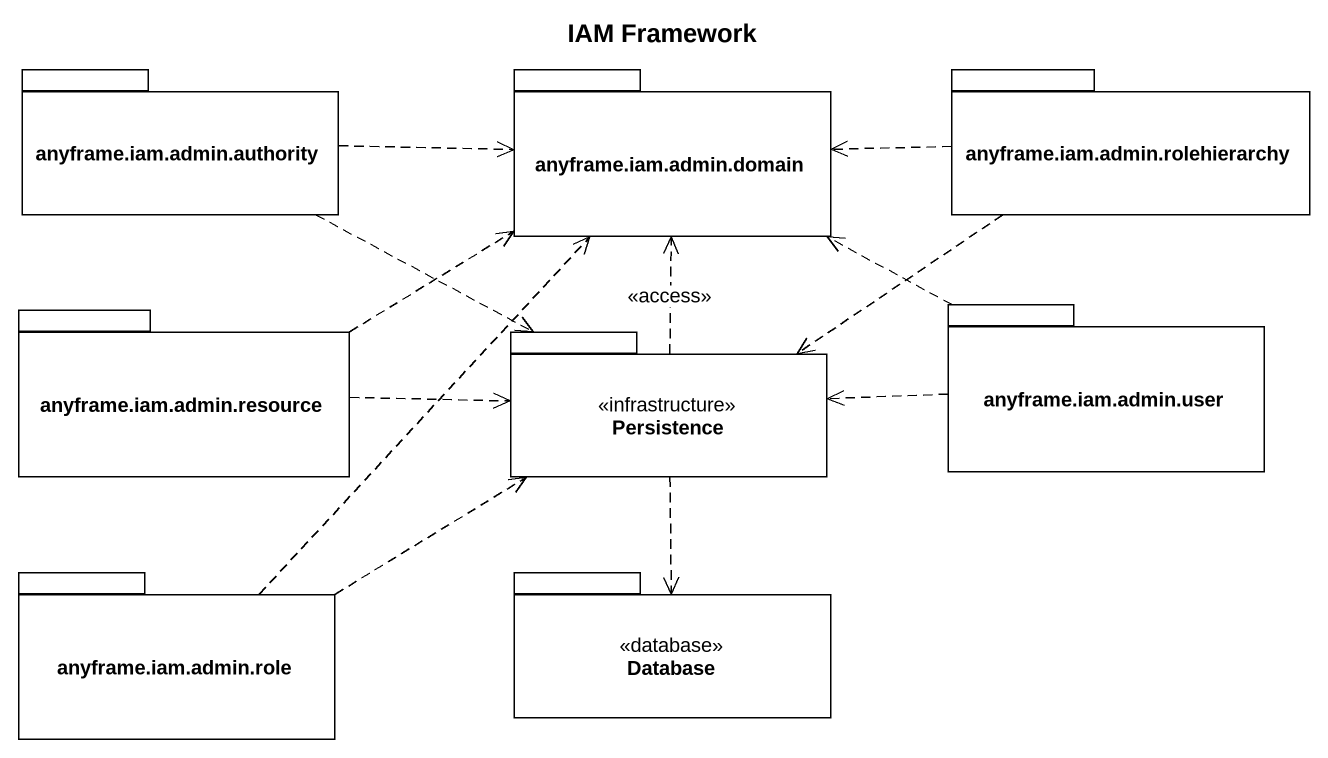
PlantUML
@startuml
title IAM Framework
package "anyframe.iam.admin.authority" as anyframe_iam_admin_authority {
}
package "anyframe.iam.admin.domain" as anyframe_iam_admin_domain {
}
package "anyframe.iam.admin.rolehierarchy" as anyframe_iam_admin {
}
package "anyframe.iam.admin.resource" as anyframe_iam_admin_resource {
}
package Persistence <<infrastructure>> {
}
package "anyframe.iam.admin.user" as anyframe_iam_admin_user {
}
package "anyframe.iam.admin.role" as anyframe_iam_admin_role {
}
package "Database" as Database_ <<database>> {
}
anyframe_iam_admin_authority .right.> anyframe_iam_admin_domain
anyframe_iam_admin_authority .right.> Persistence
anyframe_iam_admin .left.> anyframe_iam_admin_domain
anyframe_iam_admin .left.> Persistence
anyframe_iam_admin_resource .right.> anyframe_iam_admin_domain
anyframe_iam_admin_resource .right.> Persistence
Persistence .up.> anyframe_iam_admin_domain : <<access>>
Persistence ..> Database_
anyframe_iam_admin_user .left.> anyframe_iam_admin_domain
anyframe_iam_admin_user .left.> Persistence
anyframe_iam_admin_role .up.> anyframe_iam_admin_domain
anyframe_iam_admin_role .right.> Persistence
@enduml
